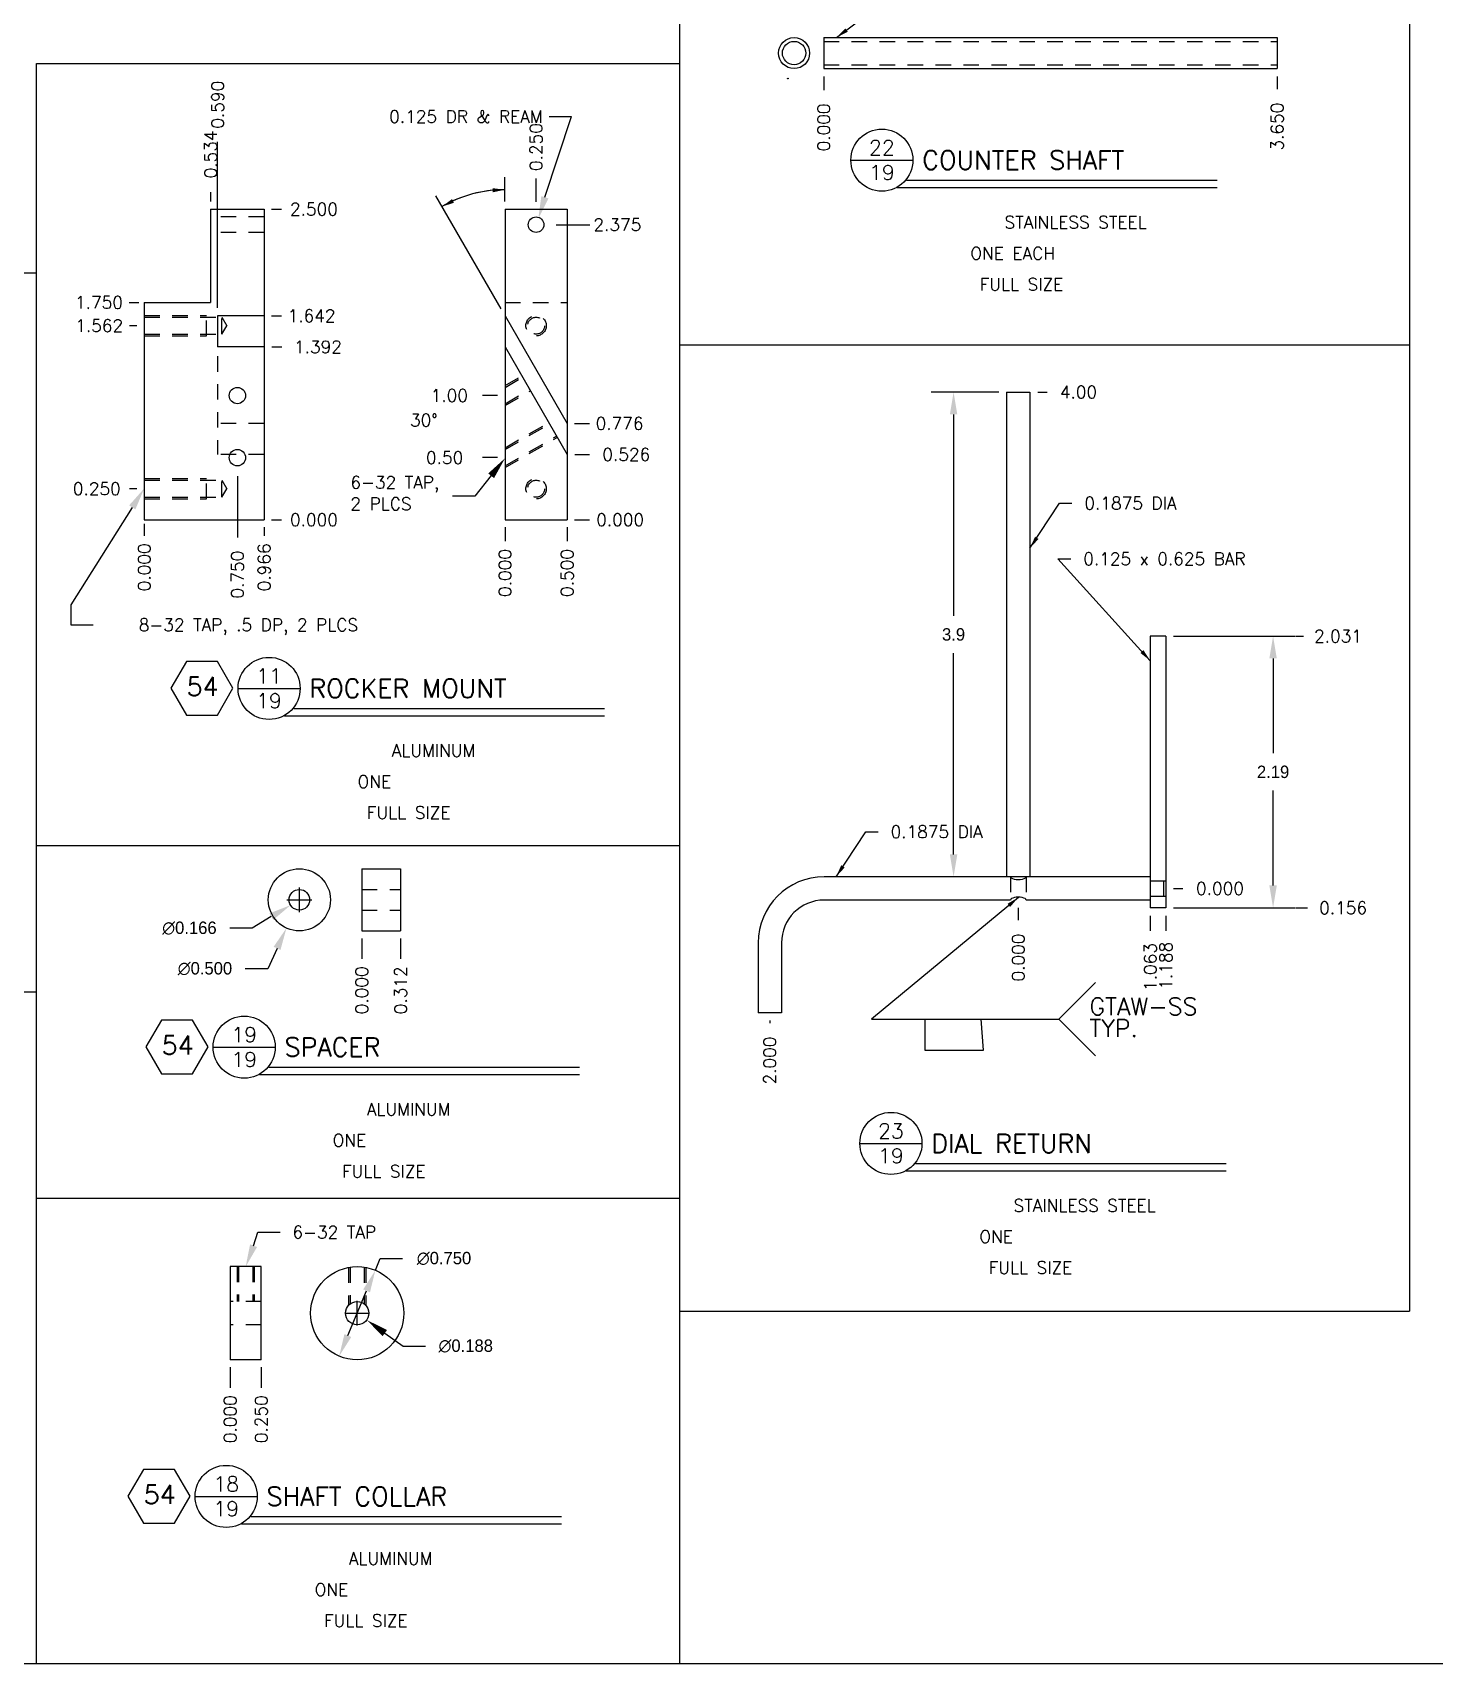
# Model space of a CAD drawing. Extents: x 0 to 33, y 0 to 24.
# Drawn here: x 10.52 to 21.8, y 0 to 13.13 of the extents above; entities that cross this region are included whole.
import ezdxf
from ezdxf.enums import TextEntityAlignment as Align

# ---------------------------------------------------------------- set-up
doc = ezdxf.new("R2010")
doc.units = 0
doc.header["$MEASUREMENT"] = 0
doc.linetypes.add('HIDDEN2', pattern=[0.1875, 0.125, -0.0625])
doc.layers.get('0').update_dxf_attribs({"linetype": 'CONTINUOUS'})
doc.layers.get('DEFPOINTS').update_dxf_attribs({"linetype": 'CONTINUOUS'})
for name, color, linetype in [('BORDER', 5, 'CONTINUOUS'), ('DIM', 1, 'CONTINUOUS'), ('HATCH', 2, 'CONTINUOUS'), ('HIDDEN2', 6, 'HIDDEN2'), ('OBJECT', 3, 'CONTINUOUS'), ('TEXT', 1, 'CONTINUOUS')]:
    doc.layers.add(name, color=color, linetype=linetype)
doc.styles.add('ROMANS', font='romans')
doc.styles.add('SIMPLEX', font='SIMPLEX')
doc.dimstyles.get("Standard").update_dxf_attribs({"dimtxt": 0.1, "dimasz": 0.18, "dimexe": 0.18, "dimexo": 0.063, "dimgap": 0.1, "dimtad": 0, "dimtih": 1, "dimtoh": 1, "dimdec": 3, "dimzin": 0, "dimdsep": 46, "dimtxsty": 'Standard', "dimcen": 0.1, "dimclrd": 1, "dimclre": 1, "dimclrt": 1, "dimadec": 0, "dimazin": 0, "dimtfac": 0.8, "dimtdec": 4, "dimtofl": 0, "dimtmove": 0, "dimatfit": 3, "dimfxl": 1, "dimtolj": 1, "dimtzin": 0, "dimarcsym": 0})
doc.dimstyles.new('STANDARD$2', dxfattribs={"dimtxt": 0.1, "dimasz": 0.1, "dimexe": 0.1, "dimexo": 0.063, "dimgap": 0.1, "dimtad": 0, "dimtih": 1, "dimtoh": 1, "dimdec": 0, "dimzin": 0, "dimdsep": 46, "dimtxsty": 'SIMPLEX', "dimcen": 0.05, "dimclrd": 1, "dimclre": 1, "dimclrt": 1, "dimadec": 0, "dimazin": 0, "dimtfac": 0.8, "dimtofl": 0, "dimtmove": 2, "dimatfit": 3, "dimfxl": 1, "dimtolj": 1, "dimtzin": 0, "dimarcsym": 0})
doc.dimstyles.new('STANDARD$6', dxfattribs={"dimtxt": 0.1, "dimasz": 0.1, "dimexe": 0.1, "dimexo": 0.063, "dimgap": 0.1, "dimtad": 0, "dimtih": 1, "dimtoh": 1, "dimdec": 3, "dimzin": 0, "dimdsep": 46, "dimtxsty": 'SIMPLEX', "dimcen": 0.05, "dimclrd": 1, "dimclre": 1, "dimclrt": 1, "dimadec": 0, "dimazin": 0, "dimtfac": 0.8, "dimtdec": 3, "dimtofl": 0, "dimtmove": 2, "dimatfit": 3, "dimfxl": 1, "dimtolj": 1, "dimtzin": 0, "dimarcsym": 0})
doc.dimstyles.new('STANDARD$7', dxfattribs={"dimtxt": 0.1, "dimasz": 0.1, "dimexe": 0.1, "dimexo": 0.063, "dimgap": 0.1, "dimtad": 0, "dimtih": 1, "dimtoh": 1, "dimdec": 3, "dimzin": 0, "dimdsep": 46, "dimtxsty": 'SIMPLEX', "dimcen": 0.05, "dimclrd": 1, "dimclre": 1, "dimclrt": 1, "dimadec": 0, "dimazin": 0, "dimtfac": 0.8, "dimtdec": 3, "dimtofl": 0, "dimtmove": 2, "dimatfit": 3, "dimfxl": 1, "dimtolj": 1, "dimtzin": 0, "dimarcsym": 0})

# ---------------------------------------------------------------- blocks, each defined once
blk = doc.blocks.new('*D10')
at = {"color": 1, "linetype": 'ByBlock', "transparency": 16777216}
for p, q in [((5.689, 3.405), (5.728, 3.5)), ((5.728, 3.5), (5.908, 3.5)), ((5.468, 2.88), (5.619, 3.239))]:
    blk.add_line(p, q, dxfattribs=at)
for points in [[(5.591, 3.251), (5.646, 3.228), (5.689, 3.405)], [(5.44, 2.891), (5.495, 2.868), (5.398, 2.714)]]:
    blk.add_solid(points, dxfattribs=at)
at = {"layer": 'DEFPOINTS', "color": 0, "linetype": 'ByBlock', "transparency": 16777216}
for p in [(5.689, 3.405), (5.398, 2.714)]:
    blk.add_point(p, dxfattribs=at)
at = {"color": 1, "linetype": 'ByBlock', "transparency": 16777216, "insert": (6.242, 3.5), "char_height": 0.1, "attachment_point": 5}
blk.add_mtext('\\A1;∅0.750', dxfattribs=at)
blk = doc.blocks.new('*D13')
at = {"color": 1, "linetype": 'ByBlock', "transparency": 16777216}
for p, q in [((14.323, 11.767), (14.323, 11.961)), ((14.292, 10.901), (13.766, 11.812))]:
    blk.add_line(p, q, dxfattribs=at)
for start, end in [(90, 120), (95.6458, 114.3542)]:
    blk.add_arc((14.323, 10.846), 1.015, start, end, dxfattribs=at)
for points in [[(14.223, 11.873), (14.224, 11.84), (14.323, 11.861)], [(13.912, 11.756), (13.897, 11.786), (13.816, 11.725)]]:
    blk.add_solid(points, dxfattribs=at)
at = {"layer": 'DEFPOINTS', "color": 0, "linetype": 'ByBlock', "transparency": 16777216}
for p in [(14.147, 11.846), (14.323, 11.704), (14.323, 10.846), (14.823, 9.98), (14.323, 9.204)]:
    blk.add_point(p, dxfattribs=at)
at = {"color": 1, "linetype": 'ByBlock', "transparency": 16777216, "insert": (13.67, 10.006), "char_height": 0.1, "attachment_point": 5, "style": 'SIMPLEX'}
blk.add_mtext('\\A1;30°', dxfattribs=at)
blk = doc.blocks.new('*D14')
at = {"color": 1, "linetype": 'ByBlock', "transparency": 16777216}
blk.add_line((12.368, 9.507), (12.368, 9.582), dxfattribs=at)
at = {"layer": 'DEFPOINTS', "color": 0, "linetype": 'ByBlock', "transparency": 16777216}
for p in [(12.368, 9.582), (12.368, 9.444), (11.833, 6.944)]:
    blk.add_point(p, dxfattribs=at)
at = {"color": 1, "linetype": 'ByBlock', "transparency": 16777216, "insert": (12.368, 9.885), "char_height": 0.1, "attachment_point": 5, "rotation": 90, "style": 'SIMPLEX'}
blk.add_mtext('\\A1;0.534', dxfattribs=at)
blk = doc.blocks.new('*D15')
at = {"color": 1, "linetype": 'ByBlock', "transparency": 16777216}
blk.add_line((12.424, 8.649), (12.424, 9.985), dxfattribs=at)
at = {"layer": 'DEFPOINTS', "color": 0, "linetype": 'ByBlock', "transparency": 16777216}
for p in [(12.424, 9.985), (12.424, 8.586), (11.833, 6.944)]:
    blk.add_point(p, dxfattribs=at)
at = {"color": 1, "linetype": 'ByBlock', "transparency": 16777216, "insert": (12.424, 10.285), "char_height": 0.1, "attachment_point": 5, "rotation": 90, "style": 'SIMPLEX'}
blk.add_mtext('\\A1;0.590', dxfattribs=at)
blk = doc.blocks.new('*D16')
at = {"color": 1, "linetype": 'ByBlock', "transparency": 16777216}
blk.add_line((60.845, 15.751), (60.845, 15.258), dxfattribs=at)
at = {"layer": 'DEFPOINTS', "color": 0, "linetype": 'ByBlock', "transparency": 16777216}
for p in [(60.845, 15.814), (60.845, 15.258), (60.095, 15.189)]:
    blk.add_point(p, dxfattribs=at)
at = {"color": 1, "linetype": 'ByBlock', "transparency": 16777216, "insert": (60.845, 14.958), "char_height": 0.1, "attachment_point": 5, "rotation": 90, "style": 'SIMPLEX'}
blk.add_mtext('\\A1;0.750', dxfattribs=at)
blk = doc.blocks.new('P-TITLE')
at = {"layer": 'OBJECT'}
for p, q in [((-1.562, -0.638), (-1.062, -0.638)), ((1.387, -0.862), (-1.188, -0.862)), ((-1.113, -0.8), (1.387, -0.8))]:
    blk.add_line(p, q, dxfattribs=at)
blk.add_circle((-1.312, -0.638), 0.25, dxfattribs=at)
at = {"layer": 'OBJECT', "style": 'ROMANS'}
for tag, p in [('NO.', (-1.312, -0.538)), ('PAGE', (-1.312, -0.738))]:
    blk.add_attdef(tag, text='', height=0.12, dxfattribs=at).set_placement(p, align=Align.MIDDLE)
for tag, p, height in [('DESCRIPTION', (-0.988, -0.712), 0.15), ('MATERIAL', (-0.325, -1.188), 0.1), ('#_REQUIRED', (-0.6, -1.438), 0.1), ('SCALE', (-0.525, -1.688), 0.1)]:
    blk.add_attdef(tag, p, '', height=height, dxfattribs=at)
at = {"layer": 'OBJECT', "style": 'ROMANS', "flags": 2}
for tag, p in [('MATERIAL:', (-1.163, -1.188)), ('REQD:', (-1.163, -1.438)), ('SCALE:', (-1.163, -1.688))]:
    blk.add_attdef(tag, p, '', height=0.1, dxfattribs=at)
blk = doc.blocks.new('*D54')
at = {"color": 1, "linetype": 'ByBlock', "transparency": 16777216}
blk.add_line((64.508, 15.714), (64.624, 15.714), dxfattribs=at)
at = {"layer": 'DEFPOINTS', "color": 0, "linetype": 'ByBlock', "transparency": 16777216}
for p in [(64.445, 15.714), (64.624, 15.714), (60.095, 15.189)]:
    blk.add_point(p, dxfattribs=at)
at = {"color": 1, "linetype": 'ByBlock', "transparency": 16777216, "insert": (64.921, 15.714), "char_height": 0.1, "attachment_point": 5, "style": 'SIMPLEX'}
blk.add_mtext('\\A1;0.526', dxfattribs=at)
blk = doc.blocks.new('*D55')
at = {"color": 1, "linetype": 'ByBlock', "transparency": 16777216}
blk.add_line((61.123, 16.58), (61.202, 16.58), dxfattribs=at)
at = {"layer": 'DEFPOINTS', "color": 0, "linetype": 'ByBlock', "transparency": 16777216}
for p in [(61.06, 16.58), (61.202, 16.58), (60.095, 15.189)]:
    blk.add_point(p, dxfattribs=at)
at = {"color": 1, "linetype": 'ByBlock', "transparency": 16777216, "insert": (61.493, 16.58), "char_height": 0.1, "attachment_point": 5, "style": 'SIMPLEX'}
blk.add_mtext('\\A1;1.392', dxfattribs=at)
blk = doc.blocks.new('*D66')
at = {"color": 1, "linetype": 'ByBlock', "transparency": 16777216}
for p, q in [((12.587, 4.834), (12.587, 5.034)), ((12.487, 4.934), (12.687, 4.934)), ((12.407, 4.543), (12.332, 4.38)), ((12.332, 4.38), (12.152, 4.38))]:
    blk.add_line(p, q, dxfattribs=at)
blk.add_solid([(12.38, 4.556), (12.435, 4.531), (12.483, 4.707)], dxfattribs=at)
at = {"layer": 'DEFPOINTS', "color": 0, "linetype": 'ByBlock', "transparency": 16777216}
for p in [(12.691, 5.161), (12.483, 4.707)]:
    blk.add_point(p, dxfattribs=at)
at = {"color": 1, "linetype": 'ByBlock', "transparency": 16777216, "insert": (11.827, 4.38), "char_height": 0.1, "attachment_point": 5}
blk.add_mtext('\\A1;∅0.500', dxfattribs=at)
blk = doc.blocks.new('*D67')
at = {"color": 1, "linetype": 'ByBlock', "transparency": 16777216}
for p, q in [((12.587, 4.834), (12.587, 5.034)), ((12.487, 4.934), (12.687, 4.934)), ((12.361, 4.799), (12.207, 4.706)), ((12.207, 4.706), (12.027, 4.706))]:
    blk.add_line(p, q, dxfattribs=at)
blk.add_solid([(12.346, 4.825), (12.377, 4.773), (12.516, 4.891)], dxfattribs=at)
at = {"layer": 'DEFPOINTS', "color": 0, "linetype": 'ByBlock', "transparency": 16777216}
for p in [(12.516, 4.891), (12.658, 4.977)]:
    blk.add_point(p, dxfattribs=at)
at = {"color": 1, "linetype": 'ByBlock', "transparency": 16777216, "insert": (11.702, 4.706), "char_height": 0.1, "attachment_point": 5}
blk.add_mtext('\\A1;∅0.166', dxfattribs=at)
blk = doc.blocks.new('*D68')
at = {"color": 1, "linetype": 'ByBlock', "transparency": 16777216}
for p, q in [((13.133, 2.719), (13.133, 2.919)), ((13.033, 2.819), (13.233, 2.819)), ((13.356, 2.659), (13.502, 2.554)), ((13.502, 2.554), (13.682, 2.554))]:
    blk.add_line(p, q, dxfattribs=at)
blk.add_solid([(13.373, 2.683), (13.338, 2.634), (13.21, 2.764)], dxfattribs=at)
at = {"layer": 'DEFPOINTS', "color": 0, "linetype": 'ByBlock', "transparency": 16777216}
for p in [(13.057, 2.873), (13.21, 2.764)]:
    blk.add_point(p, dxfattribs=at)
at = {"color": 1, "linetype": 'ByBlock', "transparency": 16777216, "insert": (14.007, 2.554), "char_height": 0.1, "attachment_point": 5}
blk.add_mtext('\\A1;∅0.188', dxfattribs=at)
blk = doc.blocks.new('*D69')
at = {"color": 1, "linetype": 'ByBlock', "transparency": 16777216}
blk.add_line((17.374, 11.457), (17.374, 11.346), dxfattribs=at)
at = {"layer": 'DEFPOINTS', "color": 0, "linetype": 'ByBlock', "transparency": 16777216}
for p in [(17.374, 11.52), (17.374, 11.52), (17.374, 11.346)]:
    blk.add_point(p, dxfattribs=at)
at = {"color": 1, "linetype": 'ByBlock', "transparency": 16777216, "insert": (17.374, 11.046), "char_height": 0.1, "attachment_point": 5, "rotation": 90, "style": 'SIMPLEX'}
blk.add_mtext('\\A1;0.000', dxfattribs=at)
blk = doc.blocks.new('*D70')
at = {"color": 1, "linetype": 'ByBlock', "transparency": 16777216}
blk.add_line((21.024, 11.457), (21.024, 11.353), dxfattribs=at)
at = {"layer": 'DEFPOINTS', "color": 0, "linetype": 'ByBlock', "transparency": 16777216}
for p in [(17.374, 11.52), (21.024, 11.52), (21.024, 11.353)]:
    blk.add_point(p, dxfattribs=at)
at = {"color": 1, "linetype": 'ByBlock', "transparency": 16777216, "insert": (21.024, 11.053), "char_height": 0.1, "attachment_point": 5, "rotation": 90, "style": 'SIMPLEX'}
blk.add_mtext('\\A1;3.650', dxfattribs=at)
blk = doc.blocks.new('*D71')
at = {"color": 1, "linetype": 'ByBlock', "transparency": 16777216}
blk.add_line((19.405, 4.612), (19.405, 4.513), dxfattribs=at)
at = {"layer": 'DEFPOINTS', "color": 0, "linetype": 'ByBlock', "transparency": 16777216}
for p in [(19.405, 4.675), (19.405, 4.675), (19.405, 4.513)]:
    blk.add_point(p, dxfattribs=at)
at = {"color": 1, "linetype": 'ByBlock', "transparency": 16777216, "insert": (19.405, 4.213), "char_height": 0.1, "attachment_point": 5, "rotation": 90, "style": 'SIMPLEX'}
blk.add_mtext('\\A1;0.000', dxfattribs=at)
blk = doc.blocks.new('*D72')
at = {"color": 1, "linetype": 'ByBlock', "transparency": 16777216}
blk.add_line((17.405, 3.706), (17.405, 3.684), dxfattribs=at)
at = {"layer": 'DEFPOINTS', "color": 0, "linetype": 'ByBlock', "transparency": 16777216}
for p in [(19.405, 4.675), (17.405, 3.769), (17.405, 3.684)]:
    blk.add_point(p, dxfattribs=at)
at = {"color": 1, "linetype": 'ByBlock', "transparency": 16777216, "insert": (17.405, 3.384), "char_height": 0.1, "attachment_point": 5, "rotation": 90, "style": 'SIMPLEX'}
blk.add_mtext('\\A1;2.000', dxfattribs=at)
blk = doc.blocks.new('*D73')
at = {"color": 1, "linetype": 'ByBlock', "transparency": 16777216}
blk.add_line((20.468, 4.55), (20.468, 4.427), dxfattribs=at)
at = {"layer": 'DEFPOINTS', "color": 0, "linetype": 'ByBlock', "transparency": 16777216}
for p in [(19.405, 4.675), (20.468, 4.613), (20.468, 4.427)]:
    blk.add_point(p, dxfattribs=at)
at = {"color": 1, "linetype": 'ByBlock', "transparency": 16777216, "insert": (20.468, 4.137), "char_height": 0.1, "attachment_point": 5, "rotation": 90, "style": 'SIMPLEX'}
blk.add_mtext('\\A1;1.063', dxfattribs=at)
blk = doc.blocks.new('*D74')
at = {"color": 1, "linetype": 'ByBlock', "transparency": 16777216}
blk.add_line((20.593, 4.55), (20.593, 4.427), dxfattribs=at)
at = {"layer": 'DEFPOINTS', "color": 0, "linetype": 'ByBlock', "transparency": 16777216}
for p in [(19.405, 4.675), (20.593, 4.613), (20.593, 4.427)]:
    blk.add_point(p, dxfattribs=at)
at = {"color": 1, "linetype": 'ByBlock', "transparency": 16777216, "insert": (20.593, 4.147), "char_height": 0.1, "attachment_point": 5, "rotation": 90, "style": 'SIMPLEX'}
blk.add_mtext('\\A1;1.188', dxfattribs=at)
blk = doc.blocks.new('*D75')
at = {"color": 1, "linetype": 'ByBlock', "transparency": 16777216}
blk.add_line((20.656, 4.613), (20.747, 4.613), dxfattribs=at)
at = {"layer": 'DEFPOINTS', "color": 0, "linetype": 'ByBlock', "transparency": 16777216}
for p in [(19.405, 4.769), (20.593, 4.613), (20.747, 4.613)]:
    blk.add_point(p, dxfattribs=at)
at = {"color": 1, "linetype": 'ByBlock', "transparency": 16777216, "insert": (21.035, 4.613), "char_height": 0.1, "attachment_point": 5, "style": 'SIMPLEX'}
blk.add_mtext('\\A1;0.156', dxfattribs=at)
blk = doc.blocks.new('*D76')
at = {"color": 1, "linetype": 'ByBlock', "transparency": 16777216}
blk.add_line((20.656, 6.8), (20.716, 6.8), dxfattribs=at)
at = {"layer": 'DEFPOINTS', "color": 0, "linetype": 'ByBlock', "transparency": 16777216}
for p in [(20.593, 6.8), (20.716, 6.8), (19.405, 4.769)]:
    blk.add_point(p, dxfattribs=at)
at = {"color": 1, "linetype": 'ByBlock', "transparency": 16777216, "insert": (20.994, 6.8), "char_height": 0.1, "attachment_point": 5, "style": 'SIMPLEX'}
blk.add_mtext('\\A1;2.031', dxfattribs=at)
blk = doc.blocks.new('*D77')
at = {"color": 1, "linetype": 'ByBlock', "transparency": 16777216}
blk.add_line((19.562, 8.764), (19.637, 8.764), dxfattribs=at)
at = {"layer": 'DEFPOINTS', "color": 0, "linetype": 'ByBlock', "transparency": 16777216}
for p in [(19.499, 8.764), (19.637, 8.764), (19.405, 4.769)]:
    blk.add_point(p, dxfattribs=at)
at = {"color": 1, "linetype": 'ByBlock', "transparency": 16777216, "insert": (19.89, 8.764), "char_height": 0.1, "attachment_point": 5, "style": 'SIMPLEX'}
blk.add_mtext('\\A1;{4.00}', dxfattribs=at)
blk = doc.blocks.new('*D78')
at = {"color": 1, "linetype": 'ByBlock', "transparency": 16777216}
blk.add_line((20.656, 4.769), (20.729, 4.769), dxfattribs=at)
at = {"layer": 'DEFPOINTS', "color": 0, "linetype": 'ByBlock', "transparency": 16777216}
for p in [(19.405, 4.769), (20.593, 4.769), (20.729, 4.769)]:
    blk.add_point(p, dxfattribs=at)
at = {"color": 1, "linetype": 'ByBlock', "transparency": 16777216, "insert": (21.029, 4.769), "char_height": 0.1, "attachment_point": 5, "style": 'SIMPLEX'}
blk.add_mtext('\\A1;0.000', dxfattribs=at)
blk = doc.blocks.new('*D79')
at = {"color": 1, "linetype": 'ByBlock', "transparency": 16777216}
for p, q in [((19.705, 8.268), (20.686, 8.268)), ((20.506, 8.088), (20.506, 7.325)), ((20.506, 6.261), (20.506, 7.025)), ((19.705, 6.081), (20.686, 6.081))]:
    blk.add_line(p, q, dxfattribs=at)
for points in [[(20.476, 8.088), (20.536, 8.088), (20.506, 8.268)], [(20.476, 6.261), (20.536, 6.261), (20.506, 6.081)]]:
    blk.add_solid(points, dxfattribs=at)
at = {"layer": 'DEFPOINTS', "color": 0, "linetype": 'ByBlock', "transparency": 16777216}
for p in [(19.642, 8.268), (20.506, 8.268), (19.642, 6.081)]:
    blk.add_point(p, dxfattribs=at)
at = {"color": 1, "linetype": 'ByBlock', "transparency": 16777216, "insert": (20.506, 7.175), "char_height": 0.1, "attachment_point": 5}
blk.add_mtext('\\A1;{2.19}', dxfattribs=at)
blk = doc.blocks.new('*D80')
at = {"color": 1, "linetype": 'ByBlock', "transparency": 16777216}
for p, q in [((18.298, 10.232), (17.754, 10.232)), ((17.934, 10.052), (17.934, 8.431)), ((17.934, 6.511), (17.934, 8.131)), ((18.043, 6.331), (17.754, 6.331))]:
    blk.add_line(p, q, dxfattribs=at)
for points in [[(17.904, 10.052), (17.964, 10.052), (17.934, 10.232)], [(17.904, 6.511), (17.964, 6.511), (17.934, 6.331)]]:
    blk.add_solid(points, dxfattribs=at)
at = {"layer": 'DEFPOINTS', "color": 0, "linetype": 'ByBlock', "transparency": 16777216}
for p in [(17.934, 10.232), (18.361, 10.232), (18.106, 6.331)]:
    blk.add_point(p, dxfattribs=at)
at = {"color": 1, "linetype": 'ByBlock', "transparency": 16777216, "insert": (17.934, 8.281), "char_height": 0.1, "attachment_point": 5}
blk.add_mtext('\\A1;{3.9}', dxfattribs=at)

msp = doc.modelspace()

# ---------------------------------------------------------------- linework, layer by layer
at = {"layer": 'BORDER'}
for p, q in [((15.72841, 21), (15.72841, 0)), ((21.60365, 21), (21.60365, 2.83598)), ((10.55197, 0), (10.55197, 12.87674)), ((10.55197, 12.87674), (15.72841, 12.87674)), ((4.4446, 11.19108), (10.55197, 11.19108)), ((15.72841, 10.61293), (21.60365, 10.61293)), ((10.55197, 6.58398), (15.72841, 6.58398)), ((4.4446, 5.40383), (10.55197, 5.40383)), ((10.55197, 3.74474), (15.72841, 3.74474)), ((15.72841, 2.83598), (21.60365, 2.83598)), ((0, 0), (33, 0))]:
    msp.add_line(p, q, dxfattribs=at)
at = {"layer": 'DIM', "color": 1}
for p, q in [((14.64416, 11.80014), (14.85929, 12.44955)), ((14.67929, 12.44955), (14.85929, 12.44955)), ((14.21155, 9.56009), (14.08034, 9.39423)), ((14.08034, 9.39423), (13.90034, 9.39423)), ((11.32278, 9.30447), (10.82733, 8.52082)), ((10.82733, 8.52082), (10.82733, 8.35862)), ((10.82733, 8.35862), (11.00733, 8.35862)), ((12.2986, 3.36184), (12.33224, 3.47072)), ((12.33224, 3.47072), (12.51224, 3.47072))]:
    msp.add_line(p, q, dxfattribs=at)
at = {"layer": 'DIM'}
for p, q in [((14.57323, 11.76312), (14.57323, 11.95096)), ((12.44447, 11.7043), (12.52465, 11.7043)), ((14.73563, 11.5793), (15.00555, 11.5793)), ((11.29888, 10.95395), (11.37641, 10.95395)), ((11.35898, 10.76645), (11.29924, 10.76645)), ((12.44447, 10.84614), (12.52465, 10.84614)), ((14.26323, 10.2043), (14.1409, 10.2043)), ((14.88323, 9.98012), (15.00235, 9.98012)), ((14.26323, 9.7043), (14.1409, 9.7043)), ((11.35898, 9.4543), (11.29924, 9.4543)), ((12.44447, 9.2043), (12.52465, 9.2043)), ((14.88323, 9.2043), (15.00235, 9.2043)), ((11.41897, 9.1712), (11.41897, 9.07434)), ((12.38447, 9.1443), (12.38447, 9.07434)), ((14.32323, 9.1443), (14.32323, 9.03239)), ((14.82323, 9.1443), (14.82323, 9.03239)), ((13.17029, 5.83516), (13.17029, 5.66999)), ((13.48279, 5.83516), (13.48279, 5.66999)), ((12.11065, 2.38321), (12.11065, 2.21804)), ((12.36065, 2.38321), (12.36065, 2.21804))]:
    msp.add_line(p, q, dxfattribs=at)
at = {"layer": 'DIM', "color": 1}
for points in [[(14.61549, 11.80898), (14.67283, 11.79129), (14.59109, 11.62814)], [(14.23508, 9.53996), (14.18802, 9.57719), (14.32323, 9.69974)], [(11.34814, 9.28844), (11.29743, 9.32051), (11.41897, 9.45662)]]:
    msp.add_solid(points, dxfattribs=at)
at = {"layer": 'HATCH'}
for points in [[(11.75793, 8.06504), (11.63293, 7.84854), (11.75793, 7.63203), (12.00793, 7.63203), (12.13293, 7.84854), (12.00793, 8.06504)], [(11.55761, 5.17761), (11.43261, 4.9611), (11.55761, 4.7446), (11.80761, 4.7446), (11.93261, 4.9611), (11.80761, 5.17761)], [(11.41288, 1.56169), (11.28788, 1.34518), (11.41288, 1.12867), (11.66288, 1.12867), (11.78788, 1.34518), (11.66288, 1.56169)]]:
    msp.add_lwpolyline(points, close=True, dxfattribs=at)
at = {"layer": 'HIDDEN2'}
for p, q in [((16.8885, 13.0548), (20.5395, 13.0548)), ((16.8885, 12.8668), (20.5395, 12.8668)), ((12.38447, 11.6418), (11.95347, 11.6418)), ((12.38447, 11.5168), (11.95347, 11.5168)), ((14.32323, 10.95395), (14.82323, 10.95395)), ((11.41897, 10.84845), (11.91897, 10.84845)), ((11.41897, 10.83445), (12.04397, 10.83445)), ((11.91897, 10.68445), (11.91897, 10.84845)), ((12.04397, 10.69845), (12.04397, 10.83445)), ((12.04397, 10.83445), (12.08323, 10.76645)), ((12.04397, 10.69845), (12.08323, 10.76645)), ((11.41897, 10.69845), (12.04397, 10.69845)), ((11.41897, 10.68445), (11.91897, 10.68445)), ((12.00947, 10.74614), (12.00947, 9.73012)), ((14.32323, 10.28398), (14.4584, 10.36202)), ((14.32323, 10.27012), (14.4644, 10.35163)), ((14.32323, 10.13849), (14.5214, 10.2529)), ((14.32323, 10.12463), (14.5274, 10.24251)), ((12.38447, 9.98012), (12.00947, 9.98012)), ((14.32323, 9.78398), (14.6749, 9.98702)), ((14.32323, 9.77012), (14.6809, 9.97663)), ((14.32323, 9.63849), (14.7379, 9.8779)), ((14.32323, 9.62463), (14.7439, 9.86751)), ((12.38447, 9.73012), (12.00947, 9.73012)), ((11.41897, 9.5363), (11.91897, 9.5363)), ((11.41897, 9.5223), (12.04397, 9.5223)), ((11.91897, 9.3723), (11.91897, 9.5363)), ((12.04397, 9.3863), (12.04397, 9.5223)), ((12.04397, 9.5223), (12.08323, 9.4543)), ((12.04397, 9.3863), (12.08323, 9.4543)), ((11.41897, 9.3863), (12.04397, 9.3863)), ((11.41897, 9.3723), (11.91897, 9.3723)), ((18.39242, 6.33085), (18.39242, 6.14335)), ((18.51742, 6.33085), (18.51742, 6.14335)), ((13.17029, 6.2275), (13.48279, 6.2275)), ((19.51742, 6.2996), (19.64242, 6.2996)), ((19.51742, 6.1746), (19.64242, 6.1746)), ((19.62277, 6.2996), (19.62277, 6.1746)), ((13.17029, 6.0635), (13.48279, 6.0635)), ((12.16665, 3.19321), (12.16665, 2.91229)), ((12.17865, 3.19321), (12.17865, 2.91229)), ((12.29265, 3.19321), (12.29265, 2.91229)), ((12.30465, 3.19321), (12.30465, 2.91229)), ((13.06449, 3.18714), (13.06449, 2.88201)), ((13.07649, 3.18918), (13.07649, 2.89297)), ((13.19049, 3.18918), (13.19049, 2.89297)), ((13.20249, 3.18714), (13.20249, 2.88201)), ((12.36065, 2.91229), (12.11065, 2.91229)), ((12.36065, 2.72479), (12.11065, 2.72479))]:
    msp.add_line(p, q, dxfattribs=at)
for centre, radius in [((16.60085, 12.75539), 0.0028), ((14.57323, 10.76645), 0.082), ((14.57323, 10.76645), 0.068), ((14.57323, 9.4543), 0.082), ((14.57323, 9.4543), 0.068)]:
    msp.add_circle(centre, radius, dxfattribs=at)
at = {"layer": 'OBJECT'}
for p, q in [((16.8885, 13.0858), (16.8885, 12.8358)), ((16.8885, 13.0858), (20.5385, 13.0858)), ((20.5385, 13.0858), (20.5385, 12.8358)), ((16.8885, 12.8358), (20.5385, 12.8358)), ((11.95347, 11.7043), (12.38447, 11.7043)), ((11.95347, 11.7043), (11.95347, 10.95395)), ((12.38447, 11.7043), (12.38447, 9.2043)), ((14.32323, 11.7043), (14.32323, 9.2043)), ((14.32323, 11.7043), (14.82323, 11.7043)), ((14.82323, 11.7043), (14.82323, 9.2043)), ((11.41897, 10.95395), (11.41897, 9.2043)), ((11.41897, 10.95395), (11.95347, 10.95395)), ((12.38447, 10.84614), (12.00947, 10.84614)), ((12.00947, 10.84614), (12.00947, 10.59614)), ((14.32323, 10.84614), (14.82323, 9.98012)), ((12.38447, 10.59614), (12.00947, 10.59614)), ((14.32323, 10.59614), (14.82323, 9.73012)), ((18.36117, 10.23185), (18.36117, 6.33085)), ((18.36117, 10.23185), (18.54867, 10.23185)), ((18.54867, 10.23185), (18.54867, 6.33085)), ((11.41897, 9.2043), (12.38447, 9.2043)), ((14.32323, 9.2043), (14.82323, 9.2043)), ((19.51742, 8.26835), (19.51742, 6.08085)), ((19.64242, 8.26835), (19.51742, 8.26835)), ((19.64242, 8.26835), (19.64242, 6.08085)), ((13.17029, 6.39583), (13.17029, 5.89517)), ((13.17029, 6.39583), (13.48279, 6.39583)), ((13.48279, 6.39583), (13.48279, 5.89517)), ((19.51742, 6.33085), (16.89242, 6.33085)), ((18.39242, 6.14335), (16.89242, 6.14335)), ((19.51742, 6.14335), (18.51742, 6.14335)), ((19.64242, 6.08085), (19.51742, 6.08085)), ((13.17029, 5.89517), (13.48279, 5.89517)), ((16.36117, 5.7996), (16.36117, 5.2371)), ((16.54867, 5.7996), (16.54867, 5.2371)), ((16.54867, 5.2371), (16.36117, 5.2371)), ((12.36065, 3.19321), (12.11065, 3.19321)), ((12.11065, 3.19321), (12.11065, 2.44321)), ((12.36065, 2.44321), (12.36065, 3.19321)), ((12.36065, 2.44321), (12.11065, 2.44321))]:
    msp.add_line(p, q, dxfattribs=at)
for centre, radius in [((16.65025, 12.9608), 0.125), ((16.65025, 12.9608), 0.094), ((14.57323, 11.5793), 0.0625), ((12.16897, 10.2043), 0.06582), ((12.16897, 9.7043), 0.06582), ((12.66757, 6.1455), 0.25), ((12.66757, 6.1455), 0.083), ((13.13349, 2.81854), 0.375), ((13.13349, 2.81854), 0.09375)]:
    msp.add_circle(centre, radius, dxfattribs=at)
for radius in [0.53125, 0.34375]:
    msp.add_arc((16.89242, 5.7996), radius, 90, 180, dxfattribs=at)
at = {"layer": 'OBJECT', "extrusion": (0, 0, -1)}
msp.add_ellipse((18.45492, 6.33085), major_axis=(-0.0625, 0), ratio=0.38196601, start_param=3.14159265, end_param=6.28318531, dxfattribs=at)
at = {"layer": 'OBJECT'}
msp.add_ellipse((18.45492, 6.14335), major_axis=(-0.0625, 0), ratio=0.38196601, start_param=3.14159265, end_param=6.28318531, dxfattribs=at)
at = {"layer": 'OBJECT', "color": 1}
msp.add_solid([(12.32694, 3.35122), (12.27076, 3.37228), (12.23565, 3.19321)], dxfattribs=at)
at = {"layer": 'TEXT'}
for p, q in [((18.78259, 5.18465), (19.07688, 5.47893)), ((17.70355, 5.18465), (17.70355, 4.9355)), ((18.17359, 4.9355), (18.15724, 5.18465)), ((18.78259, 5.18465), (19.07688, 4.89037)), ((17.70355, 4.9355), (18.17359, 4.9355))]:
    msp.add_line(p, q, dxfattribs=at)

# ---------------------------------------------------------------- block references
at = {"layer": 'DIM'}
ref = msp.add_blockref('P-TITLE', (13.73599, 8.48521), dxfattribs=at)
ref.add_attrib('SCALE', 'FULL SIZE', (13.21099, 6.79771), dxfattribs={"layer": 'OBJECT', "height": 0.1, "style": 'ROMANS'})
ref.add_attrib('#_REQUIRED', 'ONE', (13.13599, 7.04723), dxfattribs={"layer": 'OBJECT', "height": 0.1, "style": 'ROMANS'})
ref.add_attrib('MATERIAL', 'ALUMINUM', (13.41099, 7.29771), dxfattribs={"layer": 'OBJECT', "height": 0.1, "style": 'ROMANS'})
ref.add_attrib('NO.', '11', dxfattribs={"layer": 'OBJECT', "height": 0.12, "style": 'ROMANS'}).set_placement((12.42349, 7.94771), align=Align.MIDDLE)
ref.add_attrib('DESCRIPTION', 'ROCKER MOUNT', (12.74849, 7.77271), dxfattribs={"layer": 'OBJECT', "height": 0.15, "style": 'ROMANS'})
ref.add_attrib('PAGE', '19', dxfattribs={"layer": 'OBJECT', "height": 0.12, "style": 'ROMANS'}).set_placement((12.42349, 7.74771), align=Align.MIDDLE)
ref = msp.add_blockref('P-TITLE', (13.53567, 5.59777), dxfattribs=at)
ref.add_attrib('SCALE', 'FULL SIZE', (13.01067, 3.91027), dxfattribs={"layer": 'OBJECT', "height": 0.1, "style": 'ROMANS'})
ref.add_attrib('#_REQUIRED', 'ONE', (12.93567, 4.15979), dxfattribs={"layer": 'OBJECT', "height": 0.1, "style": 'ROMANS'})
ref.add_attrib('MATERIAL', 'ALUMINUM', (13.21067, 4.41027), dxfattribs={"layer": 'OBJECT', "height": 0.1, "style": 'ROMANS'})
ref.add_attrib('NO.', '19', dxfattribs={"layer": 'OBJECT', "height": 0.12, "style": 'ROMANS'}).set_placement((12.22317, 5.06027), align=Align.MIDDLE)
ref.add_attrib('DESCRIPTION', 'SPACER', (12.54817, 4.88527), dxfattribs={"layer": 'OBJECT', "height": 0.15, "style": 'ROMANS'})
ref.add_attrib('PAGE', '19', dxfattribs={"layer": 'OBJECT', "height": 0.12, "style": 'ROMANS'}).set_placement((12.22317, 4.86027), align=Align.MIDDLE)
ref = msp.add_blockref('P-TITLE', (13.39093, 1.98185), dxfattribs=at)
ref.add_attrib('SCALE', 'FULL SIZE', (12.86593, 0.29435), dxfattribs={"layer": 'OBJECT', "height": 0.1, "style": 'ROMANS'})
ref.add_attrib('#_REQUIRED', 'ONE', (12.79093, 0.54387), dxfattribs={"layer": 'OBJECT', "height": 0.1, "style": 'ROMANS'})
ref.add_attrib('MATERIAL', 'ALUMINUM', (13.06593, 0.79435), dxfattribs={"layer": 'OBJECT', "height": 0.1, "style": 'ROMANS'})
ref.add_attrib('NO.', '18', dxfattribs={"layer": 'OBJECT', "height": 0.12, "style": 'ROMANS'}).set_placement((12.07843, 1.44435), align=Align.MIDDLE)
ref.add_attrib('DESCRIPTION', 'SHAFT COLLAR', (12.40343, 1.26935), dxfattribs={"layer": 'OBJECT', "height": 0.15, "style": 'ROMANS'})
ref.add_attrib('PAGE', '19', dxfattribs={"layer": 'OBJECT', "height": 0.12, "style": 'ROMANS'}).set_placement((12.07843, 1.24435), align=Align.MIDDLE)
at = {"layer": 'TEXT'}
ref = msp.add_blockref('P-TITLE', (18.66897, 12.73678), dxfattribs=at)
ref.add_attrib('SCALE', 'FULL SIZE', (18.14397, 11.04928), dxfattribs={"layer": 'OBJECT', "height": 0.1, "style": 'ROMANS'})
ref.add_attrib('#_REQUIRED', 'ONE EACH', (18.06897, 11.2988), dxfattribs={"layer": 'OBJECT', "height": 0.1, "style": 'ROMANS'})
ref.add_attrib('MATERIAL', 'STAINLESS STEEL', (18.34397, 11.54928), dxfattribs={"layer": 'OBJECT', "height": 0.1, "style": 'ROMANS'})
ref.add_attrib('NO.', '22', dxfattribs={"layer": 'OBJECT', "height": 0.12, "style": 'ROMANS'}).set_placement((17.35647, 12.19928), align=Align.MIDDLE)
ref.add_attrib('DESCRIPTION', 'COUNTER SHAFT', (17.68147, 12.02428), dxfattribs={"layer": 'OBJECT', "height": 0.15, "style": 'ROMANS'})
ref.add_attrib('PAGE', '19', dxfattribs={"layer": 'OBJECT', "height": 0.12, "style": 'ROMANS'}).set_placement((17.35647, 11.99928), align=Align.MIDDLE)
ref = msp.add_blockref('P-TITLE', (18.74168, 4.8229), dxfattribs=at)
ref.add_attrib('SCALE', 'FULL SIZE', (18.21668, 3.1354), dxfattribs={"layer": 'OBJECT', "height": 0.1, "style": 'ROMANS'})
ref.add_attrib('#_REQUIRED', 'ONE', (18.14168, 3.38492), dxfattribs={"layer": 'OBJECT', "height": 0.1, "style": 'ROMANS'})
ref.add_attrib('MATERIAL', 'STAINLESS STEEL', (18.41668, 3.6354), dxfattribs={"layer": 'OBJECT', "height": 0.1, "style": 'ROMANS'})
ref.add_attrib('NO.', '23', dxfattribs={"layer": 'OBJECT', "height": 0.12, "style": 'ROMANS'}).set_placement((17.42918, 4.2854), align=Align.MIDDLE)
ref.add_attrib('DESCRIPTION', 'DIAL RETURN', (17.75418, 4.1104), dxfattribs={"layer": 'OBJECT', "height": 0.15, "style": 'ROMANS'})
ref.add_attrib('PAGE', '19', dxfattribs={"layer": 'OBJECT', "height": 0.12, "style": 'ROMANS'}).set_placement((17.42918, 4.0854), align=Align.MIDDLE)

# ---------------------------------------------------------------- texts
at = {"layer": 'DIM', "color": 1, "style": 'SIMPLEX'}
for s, p in [('0.125 DR & REAM', (14.62516, 12.44955)), ('8-32 TAP, .5 DP, 2 PLCS', (13.14067, 8.35862))]:
    msp.add_text(s, height=0.1, dxfattribs=at).set_placement(p, align=Align.MIDDLE_RIGHT)
at = {"layer": 'DIM', "style": 'SIMPLEX'}
msp.add_text('0.250', height=0.1, rotation=90, dxfattribs=at).set_placement((14.62323, 12.01096))
for s, p in [('2.500', (12.9777, 11.6543)), ('1.750', (11.24725, 10.90395)), ('1.642', (12.95865, 10.79614)), ('0.776', (15.43822, 9.93011)), ('0.000', (12.9777, 9.1543)), ('0.000', (15.44298, 9.1543))]:
    msp.add_text(s, height=0.1, dxfattribs=at).set_placement(p, align=Align.RIGHT)
for s, p in [('2.375', (15.0349, 11.5293)), ('1.562', (10.86351, 10.71645)), ('1.00', (13.72466, 10.1543)), ('0.50', (13.68656, 9.6543)), ('0.250', (10.84446, 9.4043))]:
    msp.add_text(s, height=0.1, dxfattribs=at).set_placement(p)
at = {"layer": 'DIM', "color": 1, "style": 'SIMPLEX'}
for s, p in [('6-32 TAP,', (13.07852, 9.50516)), ('2 PLCS', (13.07852, 9.3326)), ('6-32 TAP', (12.61224, 3.47072))]:
    msp.add_text(s, height=0.1, dxfattribs=at).set_placement(p, align=Align.MIDDLE_LEFT)
at = {"layer": 'DIM', "style": 'SIMPLEX'}
for s, p in [('0.000', (11.46898, 9.01434)), ('0.966', (12.43448, 9.01434)), ('0.000', (14.37322, 8.96908)), ('0.500', (14.87322, 8.96908)), ('0.000', (13.2203, 5.60999)), ('0.312', (13.5328, 5.60999)), ('0.000', (12.16066, 2.15804)), ('0.250', (12.41066, 2.15804))]:
    msp.add_text(s, height=0.1, rotation=90, dxfattribs=at).set_placement(p, align=Align.RIGHT)
at = {"layer": 'HATCH', "style": 'SIMPLEX'}
for p in [(11.76025, 7.78766), (11.55993, 4.90022), (11.41519, 1.2843)]:
    msp.add_text('54', height=0.15, dxfattribs=at).set_placement(p)
at = {"layer": 'TEXT', "style": 'SIMPLEX'}
for s, p in [('GTAW-SS', (19.02783, 5.21733)), ('TYP.', (19.02783, 5.04169))]:
    msp.add_text(s, height=0.14, dxfattribs=at).set_placement(p)
at = {"layer": 'TEXT', "color": 1, "char_height": 0.1, "attachment_point": 4, "style": 'SIMPLEX'}
for s, insert in [('{0.1875 DIA}', (18.98718, 9.33799)), ('{0.125 x 0.625 BAR}', (18.97764, 8.88978)), ('{0.1875 DIA}', (17.42666, 6.69323))]:
    msp.add_mtext(s, dxfattribs=dict(at, insert=insert))

# ---------------------------------------------------------------- dimensions: what is measured, and where the dimension line sits
at = {"layer": 'BORDER'}
for p1, p2, picture, middle in [((12.77189, 6.37269), (12.56324, 5.9183), '*D66', (11.90802, 5.59114)), ((12.73876, 6.18816), (12.59637, 6.10283), '*D67', (11.78258, 5.91777))]:
    dim = msp.add_diameter_dim_2p(p1=p1, p2=p2, dimstyle='Standard', dxfattribs=at)
    dim.commit()
    dim.dimension.update_dxf_attribs({"geometry": picture, "text_midpoint": middle, "insert": (0.08072, 1.21139)})
at = {"layer": 'DIM'}
dim = msp.add_ordinate_dim(feature_location=(18.54867, 10.23185), offset=(0.13811, 0), dtype=0, origin=(18.45492, 6.2371), text='{4.00}', dimstyle='STANDARD$6', dxfattribs=at)
dim.commit()
dim.dimension.update_dxf_attribs({"geometry": '*D77', "text_midpoint": (18.93916, 10.23185), "insert": (-0.95051, 1.46795)})
for feature_location, offset, dtype, origin, picture, middle, set_off in [((20.62793, 8.26835), (0.1227, 0), 0, (19.44043, 6.2371), '*D76', (21.0292, 8.26835), (0.03499, 1.46795)), ((19.6424234923, 6.2371022439), (0.1363876218, 0), 0, (18.4549234923, 6.2371022439), '*D78', (20.0788111141, 6.2371022439), (-0.9505098185, 1.467950823)), ((20.62793, 6.08085), (0.15438, 0), 0, (19.44043, 6.2371), '*D75', (21.0704, 6.08085), (0.03499, 1.46795)), ((16.45492, 5.2371), (0, -0.08552), 1, (18.45492, 6.14335), '*D72', (16.45492, 4.85158), (-0.95051, 1.46795)), ((18.4549234923, 6.1433522439), (0, -0.1621184322), 1, (18.4549234923, 6.1433522439), '*D71', (18.4549234923, 5.6812338117), (-0.9505098185, 1.467950823)), ((19.5174234923, 6.0808522439), (0, -0.1854444682), 1, (18.4549234923, 6.1433522439), '*D73', (19.5174234923, 5.6049315852), (-0.9505098185, 1.467950823)), ((19.6424234923, 6.0808522439), (0, -0.1854444682), 1, (18.4549234923, 6.1433522439), '*D74', (19.6424234923, 5.6144553947), (-0.9505098185, 1.467950823))]:
    dim = msp.add_ordinate_dim(feature_location=feature_location, offset=offset, dtype=dtype, origin=origin, dimstyle='STANDARD$6', dxfattribs=at)
    dim.commit()
    dim.dimension.update_dxf_attribs({"geometry": picture, "text_midpoint": middle, "insert": set_off})
at = {"layer": 'OBJECT'}
for feature_location, offset, dtype, origin, picture, middle, set_off in [((16.8884998512, 12.8358045712), (0, -0.1743354445), 1, (16.8884998512, 12.8358045712), '*D69', (16.8884998512, 12.3614691267), (-0.4851611515, 1.3159524373)), ((20.5385, 12.8358), (0, -0.16683), 1, (16.8885, 12.8358), '*D70', (20.5385, 12.36897), (-0.48516, 1.31595)), ((12.0094726744, 10.8461406309), (0, 1.3987192592), 1, (11.4189726744, 9.2043029458), '*D15', (12.0094726744, 12.54485989), (-0.4142267934, 2.2600495172)), ((11.9534726744, 11.7043029458), (0, 0.1382275077), 1, (11.4189726744, 9.2043029458), '*D14', (11.9534726744, 12.1449114058), (-0.4142267934, 2.2600495172)), ((12.38447, 10.59614), (0.14211, 0), 0, (11.41897, 9.2043), '*D55', (12.81706, 10.59614), (-48.6757, -5.98426)), ((14.82323, 9.73012), (0.17882, 0), 0, (10.47295, 9.2043), '*D54', (15.29966, 9.73012), (-49.62172, -5.98426)), ((12.16897, 9.61845), (0, -0.55577), 1, (11.41897, 8.99345), '*D16', (12.16897, 8.76267), (-48.6757, -6.19511))]:
    dim = msp.add_ordinate_dim(feature_location=feature_location, offset=offset, dtype=dtype, origin=origin, dimstyle='STANDARD$6', dxfattribs=at)
    dim.commit()
    dim.dimension.update_dxf_attribs({"geometry": picture, "text_midpoint": middle, "insert": set_off})
dim = msp.add_angular_dim_2l(base=(14.04973, 11.82386), line1=((14.32323, 11.7043), (14.32323, 9.2043)), line2=((14.32323, 10.84614), (14.82323, 9.98012)), dimstyle='STANDARD$2', dxfattribs=at)
dim.commit()
dim.dimension.update_dxf_attribs({"geometry": '*D13', "text_midpoint": (13.66962, 10.00579)})
for base, p1, p2, text, picture, middle in [((17.93401, 10.23185), (18.10597, 6.33085), (18.36117, 10.23185), '{3.9}', '*D80', (17.93401, 8.28135)), ((20.50632, 8.26835), (19.64242, 6.08085), (19.64242, 8.26835), '{2.19}', '*D79', (20.50632, 7.1746))]:
    dim = msp.add_linear_dim(base=base, p1=p1, p2=p2, angle=90, text=text, dimstyle='Standard', dxfattribs=at)
    dim.commit()
    dim.dimension.update_dxf_attribs({"geometry": picture, "text_midpoint": middle})
dim = msp.add_diameter_dim_2p(p1=(12.98807, 2.47288), p2=(13.27891, 3.1642), dimstyle='Standard', dxfattribs=at)
dim.commit()
dim.dimension.update_dxf_attribs({"geometry": '*D10', "text_midpoint": (13.832, 3.25869), "insert": (7.59028, -0.24106)})
dim = msp.add_diameter_dim_2p(p1=(13.057372, 2.873265), p2=(13.209613, 2.763815), dimstyle='Standard', dxfattribs=at)
dim.commit()
dim.dimension.update_dxf_attribs({"geometry": '*D68', "text_midpoint": (14.006914, 2.553672)})

# ---------------------------------------------------------------- leaders
at = {"layer": 'TEXT', "color": 1, "annotation_type": 0, "has_hookline": 1, "hookline_direction": 0}
for points in [[(16.9921, 13.0858), (17.3066, 13.32045), (17.4066, 13.32045)], [(18.54867, 8.97561), (18.78718, 9.33799), (18.88718, 9.33799)], [(19.51742, 8.06967), (18.77267, 8.88978), (18.87764, 8.88978)], [(16.98815, 6.33085), (17.22666, 6.69323), (17.32666, 6.69323)]]:
    msp.add_leader(points, dimstyle='STANDARD$7', dxfattribs=at)
at = {"layer": 'TEXT', "color": 1}
msp.add_leader([(18.45561, 6.16491), (17.27439, 5.18465), (18.78259, 5.18465)], dimstyle='STANDARD$7', dxfattribs=at)

doc.saveas('drawing.dxf')
